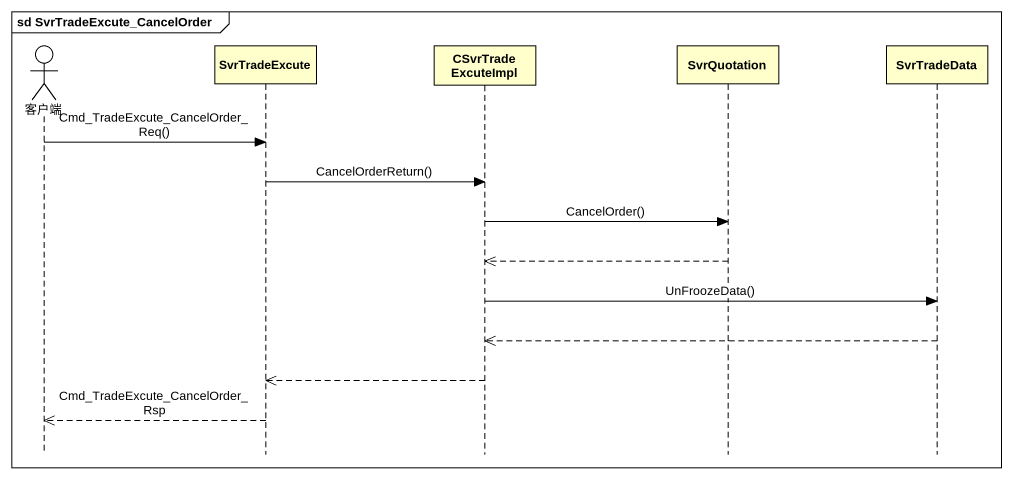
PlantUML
@startuml
mainframe sd SvrTradeExcute_CancelOrder
hide footbox
actor 客户端
participant SvrTradeExcute
participant CSvrTradeExcuteImpl
participant SvrQuotation
participant SvrTradeData

客户端 -> SvrTradeExcute : Cmd_TradeExcute_CancelOrder_Req()
SvrTradeExcute -> CSvrTradeExcuteImpl : CancelOrderReturn()
CSvrTradeExcuteImpl -> SvrQuotation : CancelOrder()
SvrQuotation -->> CSvrTradeExcuteImpl
CSvrTradeExcuteImpl -> SvrTradeData : UnFroozeData()
SvrTradeData -->> CSvrTradeExcuteImpl
CSvrTradeExcuteImpl -->> SvrTradeExcute
SvrTradeExcute -->> 客户端 : Cmd_TradeExcute_CancelOrder_Rsp
@enduml
